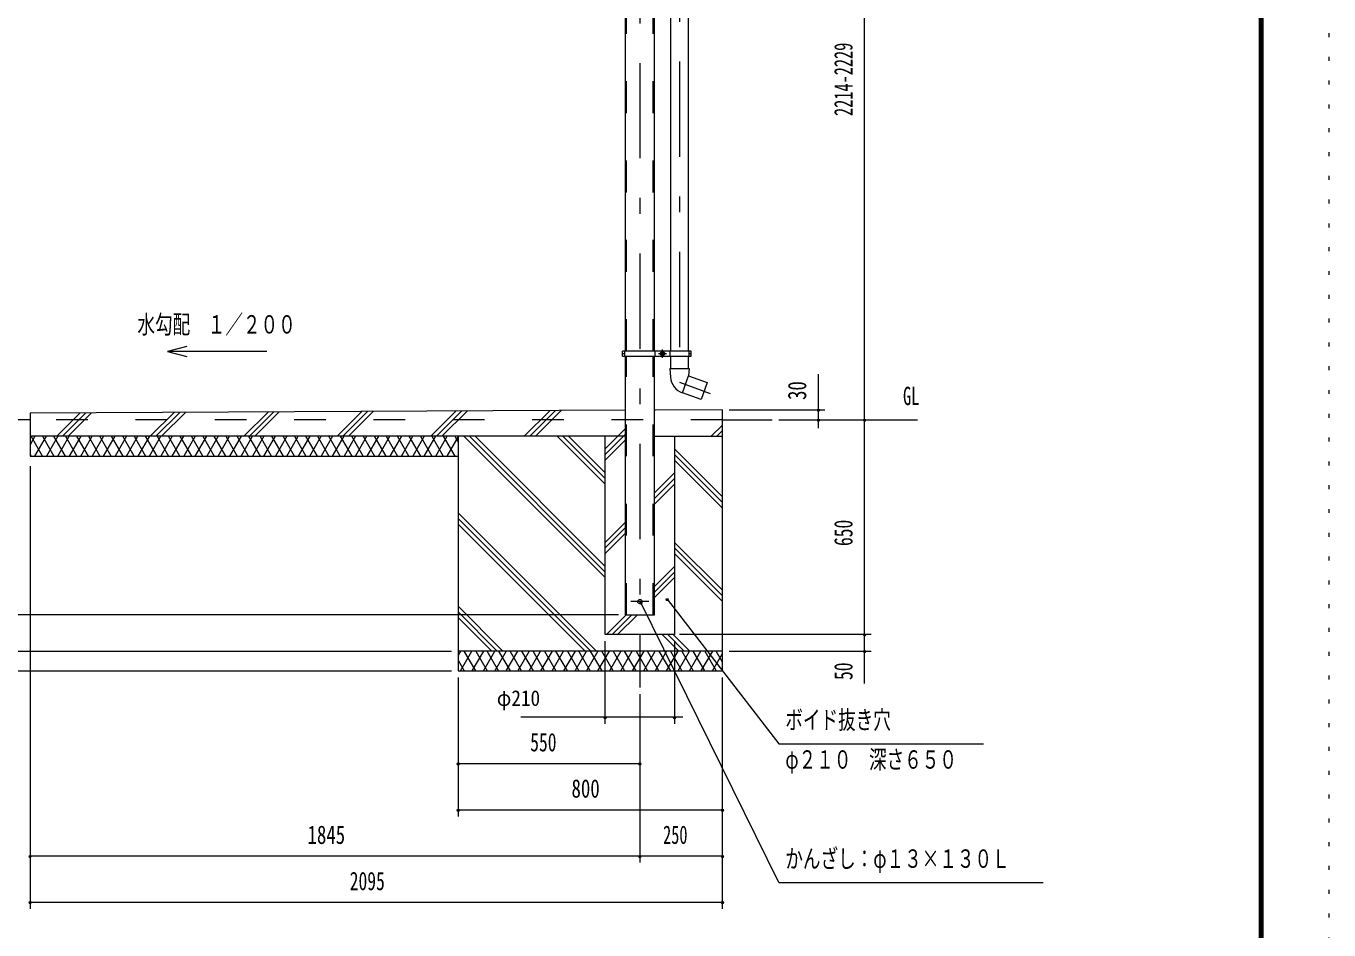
# Model space of a CAD drawing. Units: millimetres, scale not verified, with parts at other scales. Extents: x -25853 to 25864, y -10500 to 10500.
# Drawn here: x 16010 to 25864, y -2764 to 4073 of the extents above; entities that cross this region are included whole.
import ezdxf
from ezdxf.enums import TextEntityAlignment as Align

# ---------------------------------------------------------------- set-up
doc = ezdxf.new("R2010")
doc.units = ezdxf.units.MM
doc.header["$LTSCALE"] = 60
for name, pattern in [('USER2', [10, 4, -6]), ('USER3', [24, 12, -5, 2, -5]), ('USER4', [3, 0.5, -2.5])]:
    doc.linetypes.add(name, pattern=pattern)
for name, color, linetype, lineweight in [('0-6_2-02BOLD', 7, 'Continuous', 18), ('0-7_2-12HIDDEN', 3, 'USER2', 18), ('0-8_2-22CENTER', 3, 'USER3', 18), ('0-A_2-52DIM', 3, 'Continuous', 18), ('0-B_2-62HATCH', 2, 'Continuous', 18), ('0-C_F-F1PAPER', 5, 'Continuous', 18), ('0-D_F-E_J_ADD', 5, 'USER4', 18)]:
    doc.layers.add(name, color=color, linetype=linetype, lineweight=lineweight)
doc.styles.add('ＭＳ ゴシック', font='')
doc.styles.get('ＭＳ ゴシック').set_extended_font_data('MS Gothic')

msp = doc.modelspace()

# ---------------------------------------------------------------- linework, layer by layer
at = {"layer": '0-6_2-02BOLD'}
for p, q in [((20541.17, 6069.93), (20541.17, 1614.93)), ((20763.92, 1614.93), (20763.92, 6069.93)), ((20883.31, 6069.93), (20883.31, 1614.93)), ((21020.81, 1614.93), (21020.81, 6069.93)), ((20521.92, 1574.93), (20521.92, 1614.93)), ((20537.17, 1594.93), (20521.92, 1594.93)), ((20537.17, 1614.93), (20537.17, 1574.93)), ((20767.92, 1574.93), (20767.92, 1614.93)), ((20879.31, 1614.93), (20879.31, 1574.93)), ((21024.81, 1574.93), (21024.81, 1614.93)), ((21040.06, 1594.93), (21024.81, 1594.93)), ((20541.17, 1574.93), (20541.17, -380.07)), ((20879.55, 1482.66), (20883.96, 1418.17)), ((20879.56, 1482.66), (21024.57, 1482.66)), ((20883.31, 1574.93), (20883.31, 1482.66)), ((21020.81, 1482.66), (21020.81, 1574.93)), ((20973.78, 1298.45), (21020.81, 1427.66)), ((16040.05, 1094.93), (15665.05, 1094.93)), ((20541.17, 1166.42), (16040.05, 1144.93)), ((21277.54, 1094.93), (21652.54, 1094.93)), ((20541.17, 969.93), (16040.05, 969.93)), ((20390.04, -530.07), (20390.04, 969.93)), ((20763.92, 969.93), (21277.54, 969.93)), ((21277.54, -655.07), (19277.55, -655.07))]:
    msp.add_line(p, q, dxfattribs=at)
for points in [[(20521.92, 1574.93), (21040.06, 1574.93), (21040.06, 1614.93), (20521.92, 1614.93)], [(20541.17, -380.07), (20763.92, -380.07), (20763.92, 1574.93)], [(21024.56, 1482.66), (21020.81, 1427.66), (21161.77, 1376.36), (21114.74, 1247.15), (20974.49, 1298.2)], [(16040.05, 1144.93), (16040.05, 819.93), (19277.55, 819.93)], [(19277.55, 969.93), (19277.55, -805.07), (21277.54, -805.07), (21277.54, 1169.93), (20763.92, 1167.48)], [(20915.05, 969.93), (20915.05, -530.07), (20390.04, -530.07)]]:
    msp.add_lwpolyline(points, dxfattribs=at)
msp.add_lwpolyline([(20836.12, 1602.15), (20823.61, 1609.36), (20811.11, 1602.15), (20811.11, 1587.71), (20823.62, 1580.5), (20836.12, 1587.71)], close=True, dxfattribs=at)
for centre, radius in [((20823.61, 1594.93), 15.62), ((20823.61, 1594.93), 12.25), ((20652.55, -280.07), 16.25)]:
    msp.add_circle(centre, radius, dxfattribs=at)
msp.add_arc((21021.14, 1427.54), 137.5, 183.90576, 250.16731, dxfattribs=at)
at = {"layer": '0-7_2-12HIDDEN'}
for p, q in [((20551.67, 1614.93), (20551.67, 6069.93)), ((20753.42, 1614.93), (20753.42, 6069.93)), ((20551.67, -380.07), (20551.67, 1574.93)), ((20753.42, -380.07), (20753.42, 1574.93)), ((21277.54, 1094.93), (16040.05, 1094.93))]:
    msp.add_line(p, q, dxfattribs=at)
at = {"layer": '0-8_2-22CENTER'}
for p, q in [((20652.55, 6672.43), (20652.55, -930.07)), ((20952.06, 6684.84), (20952.06, 1379.52)), ((20854.87, 1594.93), (20792.36, 1594.93)), ((20823.61, 1563.68), (20823.61, 1626.18)), ((20952.06, 1379.52), (21185.24, 1294.65)), ((20720.55, -280.07), (20584.54, -280.07))]:
    msp.add_line(p, q, dxfattribs=at)
at = {"layer": '0-A_2-52DIM'}
for p, q in [((22352.55, -900.07), (22352.55, 6652.53)), ((17225.7, 1650.05), (17080.81, 1611.23)), ((22002.54, 1032.16), (22002.54, 1439.93)), ((21327.54, 1169.93), (22052.54, 1169.93)), ((21702.54, 1094.93), (22752.54, 1094.93)), ((22012.54, 1169.93), (21992.54, 1169.93)), ((22012.54, 1094.93), (21992.54, 1094.93)), ((22362.54, 1094.93), (22342.54, 1094.93)), ((16040.05, 744.93), (16040.05, -2605.07)), ((20670.09, -287.37), (20650.09, -287.37)), ((21702.54, -2405.07), (20660.09, -287.37)), ((20868.2, -261.65), (20848.2, -261.65)), ((20491.17, -380.07), (14565.05, -380.07)), ((20390.04, -1205.07), (20390.04, -580.07)), ((20915.05, -580.07), (20915.05, -1205.07)), ((22402.54, -530.07), (20952.54, -530.07)), ((22362.54, -530.07), (22342.54, -530.07)), ((14215.04, -655.07), (19227.55, -655.07)), ((21327.54, -655.07), (22402.54, -655.07)), ((22362.54, -655.07), (22342.54, -655.07)), ((14215.04, -805.07), (19227.55, -805.07)), ((19277.55, -855.07), (19277.55, -1905.07)), ((21277.54, -2605.07), (21277.54, -855.07)), ((20652.55, -980.07), (20652.55, -2255.07)), ((20977.54, -1155.07), (19752.55, -1155.07)), ((20400.04, -1155.07), (20380.04, -1155.07)), ((20925.05, -1155.07), (20905.05, -1155.07)), ((19287.55, -1505.07), (19267.55, -1505.07)), ((19277.55, -1505.07), (20652.55, -1505.07)), ((20662.55, -1505.07), (20642.55, -1505.07)), ((19287.55, -1855.07), (19267.55, -1855.07)), ((19277.55, -1855.07), (21277.54, -1855.07)), ((21287.54, -1855.07), (21267.54, -1855.07)), ((16050.05, -2205.07), (16030.05, -2205.07)), ((21277.54, -2205.07), (16040.05, -2205.07)), ((20662.55, -2205.07), (20642.55, -2205.07)), ((21287.54, -2205.07), (21267.54, -2205.07)), ((21702.54, -2405.07), (23702.55, -2405.07)), ((16050.05, -2555.07), (16030.05, -2555.07)), ((16040.05, -2555.07), (21277.54, -2555.07)), ((21287.54, -2555.07), (21267.54, -2555.07))]:
    msp.add_line(p, q, dxfattribs=at)
for points in [[(17830.81, 1611.23), (17080.81, 1611.23), (17225.7, 1572.41)], [(20858.2, -261.65), (21702.54, -1355.07), (23252.55, -1355.07)]]:
    msp.add_lwpolyline(points, dxfattribs=at)
for centre in [(22002.54, 1169.93), (22002.54, 1094.93), (22352.54, 1094.93), (20660.09, -287.37), (20858.2, -261.65), (22352.54, -530.07), (22352.54, -655.07), (20390.04, -1155.07), (20915.05, -1155.07), (19277.55, -1505.07), (20652.55, -1505.07), (19277.55, -1855.07), (21277.54, -1855.07), (16040.05, -2205.07), (20652.55, -2205.07), (21277.54, -2205.07), (16040.05, -2555.07), (21277.54, -2555.07)]:
    msp.add_arc(centre, 10, 180, 0, dxfattribs=at)
at = {"layer": '0-B_2-62HATCH'}
for p, q in [((16242.48, 969.93), (16419.29, 1146.74)), ((16461.92, 1146.94), (16284.9, 969.93)), ((16327.33, 969.93), (16504.55, 1147.15)), ((16949.59, 969.93), (17129.79, 1150.13)), ((17172.42, 1150.34), (16992.01, 969.93)), ((17034.44, 969.93), (17215.05, 1150.54)), ((17656.69, 969.93), (17840.29, 1153.52)), ((17882.92, 1153.73), (17699.12, 969.93)), ((17741.54, 969.93), (17925.55, 1153.93)), ((18550.78, 1156.92), (18363.8, 969.93)), ((18406.23, 969.93), (18593.42, 1157.12)), ((18448.65, 969.93), (18636.05, 1157.32)), ((19261.28, 1160.31), (19070.91, 969.93)), ((19113.33, 969.93), (19303.91, 1160.51)), ((19346.54, 1160.71), (19155.76, 969.93)), ((19778.02, 969.93), (19971.78, 1163.7)), ((20014.41, 1163.9), (19820.44, 969.93)), ((19862.86, 969.93), (20057.04, 1164.11)), ((20767.54, 1167.5), (20763.92, 1163.88)), ((20541.17, 1025.98), (20390.04, 874.86)), ((21192.22, 969.93), (21277.54, 1055.25)), ((21277.54, 1012.82), (21234.65, 969.93)), ((16077.04, 969.93), (16040.05, 905.85)), ((16134.78, 819.93), (16048.18, 969.93)), ((16077.04, 819.93), (16163.65, 969.93)), ((16134.78, 969.93), (16221.38, 819.93)), ((16250.25, 969.93), (16163.65, 819.93)), ((16307.98, 819.93), (16221.38, 969.93)), ((16250.25, 819.93), (16336.85, 969.93)), ((16307.98, 969.93), (16394.58, 819.93)), ((16423.45, 969.93), (16336.85, 819.93)), ((16481.19, 819.93), (16394.59, 969.93)), ((16423.45, 819.93), (16510.05, 969.93)), ((16481.19, 969.93), (16567.79, 819.93)), ((16596.66, 969.93), (16510.05, 819.93)), ((16654.39, 819.93), (16567.79, 969.93)), ((16596.66, 819.93), (16683.26, 969.93)), ((16654.39, 969.93), (16741, 819.93)), ((16769.86, 969.93), (16683.26, 819.93)), ((16827.6, 819.93), (16741, 969.93)), ((16769.86, 819.93), (16856.47, 969.93)), ((16827.6, 969.93), (16914.2, 819.93)), ((16943.07, 969.93), (16856.47, 819.93)), ((17000.8, 819.93), (16914.2, 969.93)), ((16943.07, 819.93), (17029.67, 969.93)), ((17000.8, 969.93), (17087.41, 819.93)), ((17116.27, 969.93), (17029.67, 819.93)), ((17174.01, 819.93), (17087.41, 969.93)), ((17116.27, 819.93), (17202.88, 969.93)), ((17174.01, 969.93), (17260.61, 819.93)), ((17289.48, 969.93), (17202.88, 819.93)), ((17347.22, 819.93), (17260.61, 969.93)), ((17289.48, 819.93), (17376.08, 969.93)), ((17347.22, 969.93), (17433.82, 819.93)), ((17462.68, 969.93), (17376.08, 819.93)), ((17520.42, 819.93), (17433.82, 969.93)), ((17462.69, 819.93), (17549.29, 969.93)), ((17520.42, 969.93), (17607.02, 819.93)), ((17635.89, 969.93), (17549.29, 819.93)), ((17693.63, 819.93), (17607.02, 969.93)), ((17635.89, 819.93), (17722.49, 969.93)), ((17693.63, 969.93), (17780.22, 819.93)), ((17809.1, 969.93), (17722.49, 819.93)), ((17866.83, 819.93), (17780.23, 969.93)), ((17809.1, 819.93), (17895.69, 969.93)), ((17866.83, 969.93), (17953.43, 819.93)), ((17982.3, 969.93), (17895.69, 819.93)), ((18040.04, 819.93), (17953.43, 969.93)), ((17982.3, 819.93), (18068.9, 969.93)), ((18040.04, 969.93), (18126.64, 819.93)), ((18155.5, 969.93), (18068.9, 819.93)), ((18213.24, 819.93), (18126.64, 969.93)), ((18155.5, 819.93), (18242.11, 969.93)), ((18213.24, 969.93), (18299.84, 819.93)), ((18328.71, 969.93), (18242.11, 819.93)), ((18386.44, 819.93), (18299.84, 969.93)), ((18328.71, 819.93), (18415.31, 969.93)), ((18386.44, 969.93), (18473.05, 819.93)), ((18501.91, 969.93), (18415.31, 819.93)), ((18559.65, 819.93), (18473.05, 969.93)), ((18501.91, 819.93), (18588.52, 969.93)), ((18559.65, 969.93), (18646.25, 819.93)), ((18675.12, 969.93), (18588.52, 819.93)), ((18732.86, 819.93), (18646.25, 969.93)), ((18675.12, 819.93), (18761.72, 969.93)), ((18732.86, 969.93), (18819.46, 819.93)), ((18848.32, 969.93), (18761.72, 819.93)), ((18906.06, 819.93), (18819.46, 969.93)), ((18848.33, 819.93), (18934.93, 969.93)), ((18906.06, 969.93), (18992.66, 819.93)), ((19021.53, 969.93), (18934.93, 819.93)), ((18992.66, 969.93), (19079.27, 819.93)), ((19021.53, 819.93), (19108.13, 969.93)), ((19079.27, 969.93), (19165.87, 819.93)), ((19108.13, 819.93), (19194.74, 969.93)), ((19165.87, 969.93), (19252.47, 819.93)), ((19194.74, 819.93), (19277.55, 963.37)), ((19252.47, 969.93), (19277.55, 926.5)), ((19320.9, 969.93), (20390.04, -99.21)), ((20390.04, -56.78), (19363.33, 969.93)), ((19405.76, 969.93), (20390.04, -14.36)), ((20390.04, 607.9), (20028.01, 969.93)), ((20070.44, 969.93), (20390.04, 650.32)), ((20390.04, 692.75), (20112.87, 969.93)), ((20390.04, 832.43), (20541.17, 983.56)), ((20541.17, 941.13), (20390.04, 790)), ((21277.08, 969.93), (21277.54, 970.4)), ((16040.05, 834.01), (16048.18, 819.93)), ((20915.05, 874.86), (21277.54, 512.36)), ((21277.54, 469.93), (20915.05, 832.43)), ((20915.05, 790), (21277.54, 427.5)), ((20763.92, 541.62), (20915.05, 692.75)), ((20915.05, 650.32), (20763.92, 499.2)), ((20763.92, 456.77), (20915.05, 607.9)), ((19277.55, 391.04), (20323.65, -655.07)), ((19277.55, 348.61), (20281.22, -655.07)), ((20238.8, -655.07), (19277.55, 306.18)), ((20390.04, 167.75), (20541.17, 318.87)), ((20541.17, 276.45), (20390.04, 125.32)), ((20390.04, 82.9), (20541.17, 234.02)), ((20915.05, 167.75), (21277.54, -194.75)), ((21277.54, -237.18), (20915.05, 125.32)), ((20915.05, 82.9), (21277.54, -279.6)), ((20763.92, -165.48), (20915.05, -14.36)), ((20915.05, -56.78), (20763.92, -207.91)), ((20763.92, -250.33), (20915.05, -99.21)), ((19277.55, -316.07), (19616.55, -655.07)), ((19574.12, -655.07), (19277.55, -358.5)), ((20402.54, -526.86), (20549.33, -380.07)), ((20591.76, -380.07), (20441.76, -530.07)), ((20484.18, -530.07), (20634.19, -380.07)), ((19277.55, -400.92), (19531.69, -655.07)), ((20945.9, -655.07), (20820.9, -530.07)), ((20863.33, -530.07), (20988.33, -655.07)), ((21030.76, -655.07), (20902.55, -526.86)), ((19295.77, -655.07), (19277.55, -686.64)), ((19295.77, -805.07), (19382.38, -655.07)), ((19411.24, -805.07), (19324.64, -655.07)), ((19468.98, -655.07), (19382.38, -805.07)), ((19411.24, -655.07), (19497.85, -805.07)), ((19468.98, -805.07), (19555.58, -655.07)), ((19584.45, -805.07), (19497.85, -655.07)), ((19642.18, -655.07), (19555.58, -805.07)), ((19584.45, -655.07), (19671.05, -805.07)), ((19642.18, -805.07), (19728.78, -655.07)), ((19757.65, -805.07), (19671.05, -655.07)), ((19815.39, -655.07), (19728.78, -805.07)), ((19757.65, -655.07), (19844.25, -805.07)), ((19815.39, -805.07), (19901.99, -655.07)), ((19930.86, -805.07), (19844.25, -655.07)), ((19988.6, -655.07), (19901.99, -805.07)), ((19930.86, -655.07), (20017.46, -805.07)), ((19988.6, -805.07), (20075.2, -655.07)), ((20104.06, -805.07), (20017.46, -655.07)), ((20161.8, -655.07), (20075.2, -805.07)), ((20104.06, -655.07), (20190.67, -805.07)), ((20161.8, -805.07), (20248.4, -655.07)), ((20277.27, -805.07), (20190.67, -655.07)), ((20335, -655.07), (20248.4, -805.07)), ((20277.27, -655.07), (20363.87, -805.07)), ((20335, -805.07), (20421.61, -655.07)), ((20450.47, -805.07), (20363.87, -655.07)), ((20508.21, -655.07), (20421.61, -805.07)), ((20450.47, -655.07), (20537.08, -805.07)), ((20508.21, -805.07), (20594.81, -655.07)), ((20623.68, -805.07), (20537.08, -655.07)), ((20681.41, -655.07), (20594.81, -805.07)), ((20623.68, -655.07), (20710.28, -805.07)), ((20681.41, -805.07), (20768.02, -655.07)), ((20796.88, -805.07), (20710.28, -655.07)), ((20854.62, -655.07), (20768.02, -805.07)), ((20796.88, -655.07), (20883.49, -805.07)), ((20854.62, -805.07), (20941.22, -655.07)), ((20883.49, -655.07), (20970.09, -805.07)), ((20941.22, -805.07), (21027.83, -655.07)), ((20970.09, -655.07), (21056.69, -805.07)), ((21027.82, -805.07), (21114.42, -655.07)), ((21143.3, -805.07), (21056.69, -655.07)), ((21201.03, -655.07), (21114.42, -805.07)), ((21143.3, -655.07), (21229.89, -805.07)), ((21201.03, -805.07), (21277.54, -672.54)), ((21277.54, -737.6), (21229.89, -655.07)), ((19277.55, -723.5), (19324.64, -805.07))]:
    msp.add_line(p, q, dxfattribs=at)
at = {"layer": '0-C_F-F1PAPER'}
for points in [[(25363.96, -10000), (-3336.04, -10000), (-3336.04, 10100), (25363.96, 10100)], [(25361.45, -9997.5), (25361.45, 10097.5), (-3333.54, 10097.5), (-3333.54, -9997.5)], [(25358.96, -9995), (25358.96, 10095), (-3331.04, 10095), (-3331.04, -9995)], [(25356.46, -9992.5), (-3328.54, -9992.5), (-3328.54, 10092.5), (25356.46, 10092.5)], [(25353.96, -9990), (25353.96, 10090), (-3326.04, 10090), (-3326.04, -9990)], [(25351.46, -9987.5), (-3323.54, -9987.5), (-3323.54, 10087.5), (25351.46, 10087.5)], [(25348.95, -9985), (25348.95, 10085), (-3321.04, 10085), (-3321.04, -9985)], [(25346.46, -9982.5), (-3318.54, -9982.5), (-3318.54, 10082.5), (25346.46, 10082.5)], [(25343.96, -9980), (-3316.04, -9980), (-3316.04, 10080), (25343.96, 10080)], [(25341.46, -9977.5), (-3313.54, -9977.5), (-3313.54, 10077.5), (25341.46, 10077.5)], [(25338.96, -9975), (25338.96, 10075), (-3311.04, 10075), (-3311.04, -9975)]]:
    msp.add_lwpolyline(points, close=True, dxfattribs=at)
at = {"layer": '0-D_F-E_J_ADD'}
msp.add_lwpolyline([(25863.96, -10500), (-3836.04, -10500), (-3836.04, 10500), (25863.96, 10500)], close=True, dxfattribs=at)

# ---------------------------------------------------------------- texts
at = {"layer": '0-A_2-52DIM', "color": 7, "style": 'ＭＳ ゴシック'}
for s, width, p in [('2214-2229', 0.65, (22302.54, 3392.74)), ('30', 0.75, (21952.54, 1244.85)), ('650', 0.7, (22302.54, 139.78)), ('50', 0.7, (22302.54, -873.44))]:
    msp.add_text(s, height=139.3, rotation=90, dxfattribs=dict(at, width=width)).set_placement(p, align=Align.BOTTOM_LEFT)
for s, height, width, p in [('水勾配\u3000１／２００', 139.3, 0.7, (16852.35, 1705.23)), ('GL', 139.3, 0.65, (22642.55, 1163.93)), ('φ210', 118.4, 0.9, (19570.25, -1105.07)), ('ボイド抜き穴', 139.3, 0.7, (21752.55, -1286.07)), ('550', 139.3, 0.7, (19822.87, -1455.07)), ('φ２１０\u3000深さ６５０', 139.3, 0.7, (21752.55, -1586.07)), ('800', 139.3, 0.75, (20135.46, -1805.07)), ('1845', 139.3, 0.75, (18138.94, -2155.07)), ('250', 139.3, 0.65, (20827.86, -2155.07)), ('かんざし：φ１３×１３０Ｌ', 139.3, 0.7, (21752.55, -2336.07)), ('2095', 139.3, 0.7, (18458.09, -2505.07))]:
    msp.add_text(s, height=height, dxfattribs=dict(at, width=width)).set_placement(p, align=Align.BOTTOM_LEFT)

doc.saveas('drawing.dxf')
